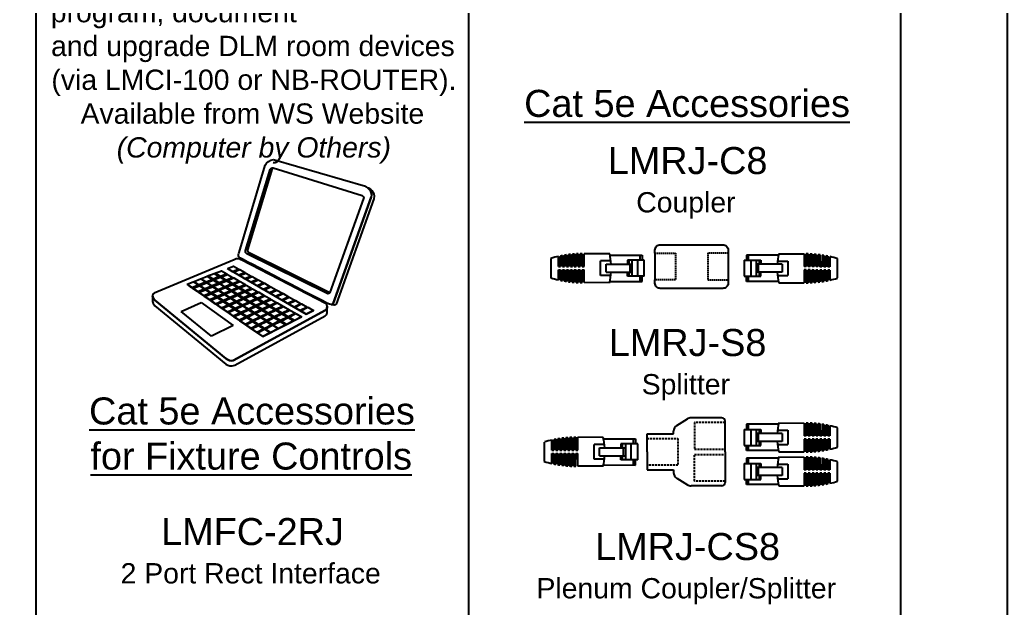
# Model space of a CAD drawing. Header units: inches. Extents: x 59 to 3361, y -1026 to 1732.
# Drawn here: x 2339.4 to 2585.5, y 184.8 to 331.7 of the extents above; entities that cross this region are included whole.
import ezdxf

# ---------------------------------------------------------------- set-up
doc = ezdxf.new("R2010")
doc.units = ezdxf.units.IN
doc.header["$MEASUREMENT"] = 0
doc.linetypes.add('HIDDEN', pattern=[0.375, 0.25, -0.125])
doc.styles.add('ARIAL', font='arial.ttf')

# ---------------------------------------------------------------- blocks, each defined once
blk = doc.blocks.new('Laptop_TW')
for p, q in [((-6.57, 7.1), (13.1, -4.27)), ((-16.63, 3.18), (2.25, -9.87)), ((-12.27, 0.15), (-3.67, -5.8)), ((-1.92, -4.98), (-10.62, 0.85)), ((-18.06, -3.57), (-13.11, -1.34)), ((-18.06, -3.57), (-13.11, -1.34)), ((-13.11, -1.34), (-5.14, -7.07)), ((-13.11, -1.34), (-5.14, -7.07)), ((-10.49, -9.76), (-18.06, -3.57)), ((13.1, -4.27), (14.86, -3.37)), ((-5.14, -7.07), (-10.49, -9.76)), ((-3.67, -5.8), (-1.92, -4.98)), ((2.25, -9.87), (11.92, -4.94))]:
    blk.add_line(p, q)
for points in [[(-6.57, 7.1), (-5.02, 7.71), (-3.71, 6.97), (-5.28, 6.33)], [(-13.15, 4.57), (-11.6, 5.18), (-10.3, 4.39), (-11.87, 3.75)], [(-11.45, 5.27), (-9.9, 5.88), (-8.58, 5.11), (-10.15, 4.48)], [(-7.03, 4.19), (-8.62, 3.54), (-9.93, 4.34), (-8.37, 4.97)], [(-9.61, 5.93), (-8.06, 6.54), (-6.74, 5.79), (-8.32, 5.15)], [(-5.19, 4.9), (-6.78, 4.24), (-8.08, 5.01), (-6.51, 5.65)], [(-2.16, 6.11), (-3.75, 5.45), (-5.05, 6.22), (-3.48, 6.86)], [(-0.61, 5.24), (-2.22, 4.56), (-3.52, 5.34), (-1.94, 6)], [(0.94, 4.38), (-0.69, 3.68), (-2, 4.46), (-0.4, 5.15)], [(-16.63, 3.18), (-15.08, 3.79), (-13.84, 2.96), (-15.41, 2.33)], [(-12.35, 1.97), (-13.94, 1.31), (-15.17, 2.17), (-13.6, 2.81)], [(-14.86, 3.9), (-13.31, 4.51), (-11.99, 3.7), (-13.57, 3.07)], [(-10.49, 2.73), (-12.08, 2.08), (-13.38, 2.91), (-11.81, 3.55)], [(-8.99, 1.77), (-10.6, 1.09), (-11.9, 1.93), (-10.32, 2.59)], [(-8.77, 3.45), (-10.36, 2.79), (-11.65, 3.61), (-10.09, 4.25)], [(-7.25, 2.5), (-8.86, 1.82), (-10.16, 2.65), (-8.57, 3.31)], [(-5.49, 3.27), (-7.1, 2.59), (-8.41, 3.4), (-6.83, 4.06)], [(-3.95, 2.36), (-5.57, 1.65), (-6.89, 2.46), (-5.29, 3.14)], [(-3.63, 4), (-5.24, 3.32), (-6.55, 4.1), (-4.96, 4.76)], [(-2.08, 3.11), (-3.7, 2.4), (-5.02, 3.19), (-3.42, 3.87)], [(-0.52, 2.21), (-2.16, 1.49), (-3.49, 2.27), (-1.87, 2.98)], [(2.48, 3.52), (0.85, 2.8), (-0.48, 3.58), (1.14, 4.29)], [(4.03, 2.66), (2.38, 1.91), (1.04, 2.7), (2.68, 3.43)], [(5.58, 1.8), (3.91, 1.03), (2.57, 1.82), (4.22, 2.58)], [(-10.87, 0.98), (-12.47, 0.3), (-13.7, 1.16), (-12.12, 1.82)], [(-9.38, -0.02), (-11, -0.72), (-12.24, 0.15), (-10.64, 0.83)], [(-7.49, 0.8), (-9.12, 0.1), (-10.42, 0.94), (-8.82, 1.62)], [(-5.99, -0.17), (-7.63, -0.89), (-8.94, -0.05), (-7.33, 0.66)], [(-5.73, 1.56), (-7.35, 0.86), (-8.66, 1.69), (-7.06, 2.37)], [(-4.21, 0.62), (-5.84, -0.11), (-7.16, 0.72), (-5.55, 1.43)], [(-2.68, -0.32), (-4.34, -1.07), (-5.67, -0.24), (-4.04, 0.5)], [(-2.41, 1.44), (-4.04, 0.71), (-5.37, 1.52), (-3.75, 2.23)], [(-0.87, 0.52), (-2.52, -0.23), (-3.85, 0.58), (-2.21, 1.32)], [(0.68, -0.4), (-0.99, -1.17), (-2.33, -0.36), (-0.68, 0.4)], [(1.03, 1.32), (-0.62, 0.57), (-1.96, 1.36), (-0.32, 2.09)], [(2.59, 0.42), (0.92, -0.35), (-0.42, 0.45), (1.23, 1.21)], [(4.14, -0.47), (2.46, -1.26), (1.11, -0.47), (2.77, 0.32)], [(7.13, 0.94), (5.44, 0.15), (4.09, 0.94), (5.76, 1.72)], [(8.67, 0.08), (6.97, -0.74), (5.61, 0.06), (7.3, 0.87)], [(10.22, -0.78), (8.5, -1.62), (7.14, -0.82), (8.84, 0.01)], [(-7.89, -1.01), (-9.53, -1.74), (-10.78, -0.86), (-9.16, -0.15)], [(-6.4, -2.01), (-8.05, -2.75), (-9.32, -1.87), (-7.69, -1.14)], [(-4.91, -3), (-6.58, -3.77), (-7.86, -2.88), (-6.21, -2.12)], [(-4.49, -1.14), (-6.15, -1.89), (-7.46, -1.03), (-5.83, -0.3)], [(-2.99, -2.11), (-4.66, -2.88), (-5.98, -2.02), (-4.34, -1.26)], [(-1.49, -3.07), (-3.18, -3.87), (-4.51, -3), (-2.84, -2.22)], [(-1.16, -1.26), (-2.83, -2.03), (-4.17, -1.2), (-2.52, -0.44)], [(0.36, -2.21), (-1.32, -3), (-2.68, -2.16), (-1.01, -1.38)], [(1.88, -3.15), (0.18, -3.96), (-1.18, -3.12), (0.5, -2.32)], [(2.22, -1.32), (0.53, -2.11), (-0.8, -1.29), (0.86, -0.51)], [(3.76, -2.24), (2.06, -3.06), (0.72, -2.23), (2.4, -1.43)], [(5.3, -3.16), (3.59, -4), (2.24, -3.17), (3.94, -2.34)], [(5.7, -1.37), (4, -2.18), (2.64, -1.38), (4.32, -0.57)], [(7.26, -2.26), (5.54, -3.1), (4.17, -2.29), (5.87, -1.46)], [(8.81, -3.15), (7.08, -4.02), (5.7, -3.2), (7.42, -2.35)], [(11.77, -1.65), (10.04, -2.51), (8.66, -1.7), (10.38, -0.84)], [(13.32, -2.51), (11.57, -3.39), (10.18, -2.58), (11.92, -1.7)], [(-3.43, -3.99), (-5.11, -4.79), (-6.39, -3.89), (-4.73, -3.11)], [(-1.94, -4.99), (-3.64, -5.8), (-4.93, -4.91), (-3.25, -4.1)], [(0.01, -4.04), (-1.69, -4.86), (-3.03, -3.99), (-1.34, -3.18)], [(1.51, -5.01), (-0.21, -5.85), (-1.55, -4.98), (0.15, -4.14)], [(3.41, -4.09), (1.69, -4.93), (0.32, -4.09), (2.02, -3.25)], [(4.93, -5.03), (3.2, -5.89), (1.81, -5.05), (3.53, -4.19)], [(6.85, -4.08), (5.11, -4.94), (3.76, -4.11), (5.47, -3.25)], [(8.39, -5), (6.64, -5.88), (5.28, -5.05), (7.01, -4.17)], [(10.37, -4.05), (8.62, -4.93), (7.23, -4.12), (8.96, -3.24)], [(10.51, -4.13), (11.92, -4.94), (10.16, -5.85), (8.76, -5.03)], [(13.46, -2.56), (14.86, -3.37), (13.1, -4.27), (11.71, -3.46)], [(-0.45, -5.98), (-2.17, -6.82), (-3.47, -5.92), (-1.77, -5.08)], [(1.04, -6.97), (-0.7, -7.84), (-2.01, -6.93), (-0.29, -6.07)], [(2.52, -7.97), (0.78, -8.85), (-0.55, -7.94), (1.19, -7.06)], [(3.01, -5.98), (1.27, -6.84), (-0.07, -5.96), (1.65, -5.11)], [(4.51, -6.95), (2.76, -7.83), (1.41, -6.95), (3.14, -6.07)], [(4.64, -7.03), (6.01, -7.91), (4.24, -8.82), (2.89, -7.93)], [(6.45, -5.97), (4.7, -6.86), (3.31, -6.01), (5.04, -5.13)], [(6.55, -6.07), (7.97, -6.92), (6.21, -7.82), (4.81, -6.97)], [(8.55, -5.08), (9.93, -5.92), (8.17, -6.82), (6.8, -5.99)], [(2.66, -8.04), (4.01, -8.96), (2.25, -9.87), (0.92, -8.95)]]:
    blk.add_lwpolyline(points, close=True)
for points in [[(-3.65, 11.12), (-3.65, 11.12), (2.86, 32.95), (2.86, 32.95)], [(-1.49, 11.8), (-1.49, 11.8), (4.67, 32.06), (4.67, 32.06)], [(2.86, 32.95), (3.23, 33.59), (4.06, 34.3), (4.89, 34.3)], [(4.12, 31.85), (4.22, 32.15), (4.54, 32.32), (4.84, 32.23)], [(4.84, 32.23), (4.84, 32.23), (27.03, 25.31), (27.03, 25.31)], [(4.89, 34.3), (4.89, 34.3), (27.82, 27.65), (27.82, 27.65)], [(-2.04, 11.58), (-2.04, 11.58), (4.12, 31.85), (4.12, 31.85)], [(27.82, 27.65), (27.82, 27.65), (29.73, 26.7), (29.25, 24.91)], [(29.25, 24.91), (29.25, 24.91), (19.79, -1.62), (19.79, -1.62)], [(27.03, 25.31), (27.33, 25.22), (27.49, 24.91), (27.38, 24.61)], [(27.38, 24.61), (27.38, 24.61), (18.97, 1.18), (18.97, 1.18)], [(-3.53, 9.8), (-4.12, 10.16), (-3.65, 11.12), (-3.65, 11.12)], [(-1.7, 10.78), (-1.99, 10.92), (-2.14, 11.28), (-2.04, 11.58)], [(18.27, 0.9), (18.27, 0.9), (-1.7, 10.78), (-1.7, 10.78)], [(-1.15, 11), (-1.43, 11.14), (-1.58, 11.5), (-1.49, 11.8)], [(18.82, 1.11), (18.82, 1.11), (-1.15, 11), (-1.15, 11)], [(-4.84, 9.33), (-4.84, 9.33), (-24.86, 1.01), (-24.86, 1.01)], [(-3.17, 9.33), (-3.67, 9.63), (-4.12, 9.68), (-4.84, 9.33)], [(18.02, -1.68), (18.02, -1.68), (-3.17, 9.33), (-3.17, 9.33)], [(-24.86, 1.01), (-25.46, 0.65), (-25.34, 0.05), (-24.62, -0.78)], [(-24.62, -0.78), (-24.98, -0.37), (-25.19, -0.01), (-25.23, 0.29)], [(-25.23, 0.29), (-25.23, 0.29), (-25.23, -1.14), (-25.23, -1.14)], [(18.97, 1.18), (18.87, 0.89), (18.55, 0.76), (18.27, 0.9)], [(-25.23, -1.14), (-25.19, -1.44), (-24.98, -1.8), (-24.62, -2.22)], [(-6.95, -15.35), (-6.95, -15.35), (-24.62, -0.78), (-24.62, -0.78)], [(-24.62, -0.78), (-24.62, -0.78), (-6.95, -15.35), (-6.95, -15.35)], [(-24.62, -2.22), (-24.62, -2.22), (-6.95, -16.78), (-6.95, -16.78)], [(17.88, -3.29), (18.49, -2.54), (18.35, -2.01), (18.02, -1.68)], [(18.29, -2.28), (18.35, -2.52), (18.35, -2.88), (17.88, -3.29)], [(18.3, -3.79), (18.3, -3.79), (18.29, -2.28), (18.29, -2.28)], [(17.88, -3.29), (17.88, -3.29), (-5.16, -15.83), (-5.16, -15.83)], [(-5.16, -15.83), (-5.16, -15.83), (17.88, -3.29), (17.88, -3.29)], [(-4.7, -17.03), (-4.7, -17.03), (17.79, -4.72), (17.79, -4.72)], [(17.79, -4.72), (18.26, -4.31), (18.36, -4.03), (18.3, -3.79)], [(-5.16, -15.83), (-5.76, -16.07), (-6.35, -15.71), (-6.95, -15.35)], [(-6.95, -15.35), (-6.35, -15.71), (-5.76, -16.07), (-5.16, -15.83)], [(-6.95, -16.78), (-6.35, -17.14), (-5.59, -17.39), (-4.7, -17.03)]]:
    blk.add_open_spline(points, degree=3)
for points, knots in [([(28.53, 27.3), (28.53, 27.3), (30.44, 26.34), (29.97, 24.55), (29.97, 24.55), (20.57, -1.74), (20.57, -1.74), (20.45, -1.92), (20.3, -2.01), (20.06, -1.99), (20.06, -1.99), (19.29, -1.87), (19.29, -1.87), (19.52, -1.89), (19.67, -1.8), (19.79, -1.62), (19.79, -1.62), (29.25, 24.91), (29.25, 24.91)], [0, 0, 0, 0, 1, 1, 1, 2, 2, 2, 3, 3, 3, 4, 4, 4, 5, 5, 5, 6, 6, 6, 6]), ([(19.79, -1.62), (19.55, -1.98), (19.2, -1.98), (18.24, -1.5), (17.29, -1.02), (-3.53, 9.8), (-3.53, 9.8)], [5, 5, 5, 5, 6, 6, 6, 7, 7, 7, 7])]:
    blk.add_open_spline(points, degree=3, knots=knots)
blk = doc.blocks.new('*U112')
for p, q in [((-1.64, 7.37), (-1.63, 11.37)), ((-1.63, 11.37), (-0.99, 11.37)), ((-1.63, 11.09), (-0.99, 11.09)), ((1, 11.65), (-0.99, 11.65)), ((-0.99, 11.65), (-0.99, 9.56)), ((1, 11.65), (1, 9.56)), ((1.65, 11.37), (1, 11.37)), ((1, 11.09), (1.65, 11.09)), ((1.64, 7.37), (1.65, 11.37)), ((-0.99, 10.79), (1, 10.79)), ((-0.99, 10.12), (1, 10.12)), ((-0.5, 6.9), (-0.49, 10.12)), ((0.51, 9.89), (-0.49, 9.89)), ((0.5, 6.89), (0.51, 10.12)), ((-0.5, 9.76), (-0.99, 9.76)), ((-0.99, 9.56), (-0.5, 9.56)), ((1, 9.56), (0.5, 9.56)), ((1, 9.76), (0.51, 9.76)), ((-0.9, 7.49), (-0.9, 6.2)), ((0.9, 7.49), (0.9, 6.2)), ((-1.8, 7.34), (-1.81, 4.17)), ((0.9, 6.2), (-0.9, 6.2)), ((0.5, 6.89), (-0.5, 6.9)), ((1.81, 7.33), (1.8, 4.16)), ((-0.21, 4.16), (-1.81, 4.17)), ((-0.21, 3.92), (-1.81, 3.92)), ((-0.81, 4.16), (-0.81, 3.92)), ((-0.21, 3.92), (-0.21, 4.16)), ((0.21, 3.92), (0.21, 4.16)), ((1.8, 4.16), (0.21, 4.16)), ((1.8, 3.91), (0.21, 3.92)), ((0.81, 4.16), (0.81, 3.92)), ((-0.21, 3.67), (-1.8, 3.67)), ((-0.21, 3.42), (-1.79, 3.43)), ((-0.21, 3.18), (-1.78, 3.18)), ((-0.22, 2.93), (-1.76, 2.93)), ((-0.22, 2.69), (-1.74, 2.69)), ((-0.81, 3.67), (-0.82, 3.43)), ((-0.82, 3.18), (-0.82, 2.93)), ((-0.82, 2.69), (-0.82, 2.44)), ((-0.22, 2.93), (-0.21, 3.18)), ((-0.22, 2.44), (-0.22, 2.69)), ((-0.21, 3.42), (-0.21, 3.67)), ((0.21, 3.42), (0.21, 3.67)), ((1.79, 3.67), (0.21, 3.67)), ((1.78, 3.42), (0.21, 3.42)), ((0.21, 2.93), (0.21, 3.18)), ((1.77, 3.18), (0.21, 3.18)), ((1.75, 2.93), (0.21, 2.93)), ((0.21, 2.44), (0.21, 2.68)), ((1.73, 2.68), (0.21, 2.68)), ((0.81, 3.67), (0.81, 3.42)), ((0.81, 3.18), (0.81, 2.93)), ((0.81, 2.68), (0.81, 2.44)), ((-0.22, 2.44), (-1.71, 2.44)), ((-0.22, 2.19), (-1.68, 2.19)), ((-0.22, 1.95), (-1.65, 1.95)), ((-0.22, 1.7), (-1.61, 1.7)), ((-0.22, 1.45), (-1.57, 1.45)), ((-0.82, 2.19), (-0.82, 1.95)), ((-0.82, 1.7), (-0.82, 1.45)), ((-0.22, 1.95), (-0.22, 2.19)), ((-0.22, 1.45), (-0.22, 1.7)), ((0.2, 1.95), (0.2, 2.19)), ((1.67, 2.19), (0.2, 2.19)), ((1.64, 1.94), (0.2, 1.95)), ((0.2, 1.45), (0.2, 1.7)), ((1.6, 1.7), (0.2, 1.7)), ((1.55, 1.45), (0.2, 1.45)), ((1.7, 2.44), (0.21, 2.44)), ((0.8, 1.7), (0.8, 1.45)), ((0.81, 2.19), (0.81, 1.94)), ((-0.22, 1.21), (-1.52, 1.21)), ((-0.22, 0.96), (-1.47, 0.96)), ((-1.21, 0), (1.21, 0)), ((-0.82, 1.21), (-0.82, 0.96)), ((-0.22, 0.96), (-0.22, 1.21)), ((0.2, 0.96), (0.2, 1.21)), ((1.51, 1.2), (0.2, 1.21)), ((1.45, 0.96), (0.2, 0.96)), ((0.8, 1.21), (0.8, 0.96))]:
    blk.add_line(p, q)
for centre, radius, start, end in [((-0.01, -0.65), 8.19, 93.4212, 102.6603), ((-0.01, -0.65), 8.19, 77.1781, 86.4172), ((13.26, 4.15), 15.07, 180.8562, 181.7934), ((-13.27, 4.18), 15.07, 358.045, 358.9822), ((13.26, 4.15), 15.07, 182.7312, 183.6696), ((13.26, 4.15), 15.07, 184.6091, 185.5499), ((-13.27, 4.18), 15.07, 354.2885, 355.2293), ((-13.27, 4.18), 15.07, 356.1688, 357.1073), ((13.26, 4.15), 15.07, 186.4922, 187.4363), ((13.26, 4.15), 15.07, 188.3824, 189.3309), ((13.26, 4.15), 15.07, 190.282, 191.2359), ((-13.27, 4.18), 15.07, 348.6025, 349.5565), ((-13.27, 4.18), 15.07, 350.5075, 351.456), ((-13.27, 4.18), 15.07, 352.4021, 353.3462), ((13.26, 4.15), 15.07, 192.1931, 195.9571), ((-13.27, 4.18), 15.07, 343.8813, 347.6453)]:
    blk.add_arc(centre, radius, start, end)
blk = doc.blocks.new('*U115')
for p, q in [((1.21, 0), (-1.21, 0)), ((-1.51, -1.2), (-0.2, -1.21)), ((-1.45, -0.96), (-0.2, -0.96)), ((-0.8, -1.21), (-0.8, -0.96)), ((-0.2, -0.96), (-0.2, -1.21)), ((0.22, -0.96), (1.47, -0.96)), ((0.22, -0.96), (0.22, -1.21)), ((0.22, -1.21), (1.52, -1.21)), ((0.82, -1.21), (0.82, -0.96)), ((-1.7, -2.44), (-0.21, -2.44)), ((-1.67, -2.19), (-0.2, -2.19)), ((-1.64, -1.94), (-0.2, -1.95)), ((-1.6, -1.7), (-0.2, -1.7)), ((-1.55, -1.45), (-0.2, -1.45)), ((-0.81, -2.19), (-0.81, -1.94)), ((-0.81, -2.68), (-0.81, -2.44)), ((-0.8, -1.7), (-0.8, -1.45)), ((-0.21, -2.44), (-0.21, -2.68)), ((-0.2, -1.45), (-0.2, -1.7)), ((-0.2, -1.95), (-0.2, -2.19)), ((0.22, -1.45), (1.57, -1.45)), ((0.22, -1.45), (0.22, -1.7)), ((0.22, -1.7), (1.61, -1.7)), ((0.22, -1.95), (1.65, -1.95)), ((0.22, -1.95), (0.22, -2.19)), ((0.22, -2.19), (1.68, -2.19)), ((0.22, -2.44), (1.71, -2.44)), ((0.22, -2.44), (0.22, -2.69)), ((0.82, -1.7), (0.82, -1.45)), ((0.82, -2.19), (0.82, -1.95)), ((0.82, -2.69), (0.82, -2.44)), ((-1.79, -3.67), (-0.21, -3.67)), ((-1.78, -3.42), (-0.21, -3.42)), ((-1.77, -3.18), (-0.21, -3.18)), ((-1.75, -2.93), (-0.21, -2.93)), ((-1.73, -2.68), (-0.21, -2.68)), ((-0.81, -3.18), (-0.81, -2.93)), ((-0.81, -3.67), (-0.81, -3.42)), ((-0.21, -2.93), (-0.21, -3.18)), ((-0.21, -3.42), (-0.21, -3.67)), ((0.22, -2.93), (0.21, -3.18)), ((0.21, -3.18), (1.78, -3.18)), ((0.21, -3.42), (1.79, -3.43)), ((0.21, -3.42), (0.21, -3.67)), ((0.21, -3.67), (1.8, -3.67)), ((0.22, -2.69), (1.74, -2.69)), ((0.22, -2.93), (1.76, -2.93)), ((0.81, -3.67), (0.82, -3.43)), ((0.82, -3.18), (0.82, -2.93)), ((-1.81, -7.33), (-1.8, -4.16)), ((-1.8, -3.91), (-0.21, -3.92)), ((-1.8, -4.16), (-0.21, -4.16)), ((-0.81, -4.16), (-0.81, -3.92)), ((-0.21, -3.92), (-0.21, -4.16)), ((0.21, -3.92), (1.81, -3.92)), ((0.21, -3.92), (0.21, -4.16)), ((0.21, -4.16), (1.81, -4.17)), ((0.81, -4.16), (0.81, -3.92)), ((1.8, -7.34), (1.81, -4.17)), ((-1.64, -7.37), (-1.65, -11.37)), ((-0.9, -7.49), (-0.9, -6.2)), ((-0.9, -6.2), (0.9, -6.2)), ((-0.5, -6.89), (-0.51, -10.12)), ((-0.5, -6.89), (0.5, -6.9)), ((0.5, -6.9), (0.49, -10.12)), ((0.9, -7.49), (0.9, -6.2)), ((1.64, -7.37), (1.63, -11.37)), ((-1, -11.65), (-1, -9.56)), ((-1, -9.56), (-0.5, -9.56)), ((-1, -9.76), (-0.51, -9.76)), ((0.99, -9.56), (0.5, -9.56)), ((0.5, -9.76), (0.99, -9.76)), ((0.99, -11.65), (0.99, -9.56)), ((0.99, -10.12), (-1, -10.12)), ((0.99, -10.79), (-1, -10.79)), ((-0.51, -9.89), (0.49, -9.89)), ((-1, -11.09), (-1.65, -11.09)), ((-1.65, -11.37), (-1, -11.37)), ((-1, -11.65), (0.99, -11.65)), ((1.63, -11.09), (0.99, -11.09)), ((1.63, -11.37), (0.99, -11.37))]:
    blk.add_line(p, q)
for centre, radius, start, end in [((13.27, -4.18), 15.07, 163.8813, 167.6453), ((13.27, -4.18), 15.07, 168.6025, 169.5565), ((-13.26, -4.15), 15.07, 12.1931, 15.9571), ((-13.26, -4.15), 15.07, 10.282, 11.2359), ((13.27, -4.18), 15.07, 172.4021, 173.3462), ((13.27, -4.18), 15.07, 170.5075, 171.456), ((-13.26, -4.15), 15.07, 8.3824, 9.3309), ((-13.26, -4.15), 15.07, 6.4922, 7.4363), ((13.27, -4.18), 15.07, 178.045, 178.9822), ((13.27, -4.18), 15.07, 176.1688, 177.1073), ((13.27, -4.18), 15.07, 174.2885, 175.2293), ((-13.26, -4.15), 15.07, 4.6091, 5.5499), ((-13.26, -4.15), 15.07, 2.7312, 3.6696), ((-13.26, -4.15), 15.07, 0.8562, 1.7934), ((0.01, 0.65), 8.19, 257.1781, 266.4172), ((0.01, 0.65), 8.19, 273.4212, 282.6603)]:
    blk.add_arc(centre, radius, start, end)
blk = doc.blocks.new('*U278')
for p, q in [((-7.37, 1.64), (-11.37, 1.65)), ((-11.37, 1.65), (-11.37, 1)), ((-11.09, 1), (-11.09, 1.65)), ((-7.33, 1.81), (-4.16, 1.8)), ((-4.16, 1.8), (-4.16, 0.21)), ((-3.91, 1.8), (-3.92, 0.21)), ((-3.67, 1.79), (-3.67, 0.21)), ((-3.42, 1.78), (-3.42, 0.21)), ((-3.18, 1.77), (-3.18, 0.21)), ((-2.93, 1.75), (-2.93, 0.21)), ((-2.68, 1.73), (-2.68, 0.21)), ((-2.44, 1.7), (-2.44, 0.21)), ((-2.19, 1.67), (-2.19, 0.2)), ((-1.94, 1.64), (-1.95, 0.2)), ((-1.7, 1.6), (-1.7, 0.2)), ((-1.45, 1.55), (-1.45, 0.2)), ((-1.2, 1.51), (-1.21, 0.2)), ((-0.96, 1.45), (-0.96, 0.2)), ((-11.65, 1), (-9.56, 1)), ((-11.65, 1), (-11.65, -0.99)), ((-10.79, -0.99), (-10.79, 1)), ((-10.12, -0.99), (-10.12, 1)), ((-6.89, 0.5), (-10.12, 0.51)), ((-9.89, 0.51), (-9.89, -0.49)), ((-9.76, 1), (-9.76, 0.51)), ((-9.56, 1), (-9.56, 0.5)), ((-7.49, 0.9), (-6.2, 0.9)), ((-6.89, 0.5), (-6.9, -0.5)), ((-6.2, 0.9), (-6.2, -0.9)), ((-4.16, 0.81), (-3.92, 0.81)), ((-3.92, 0.21), (-4.16, 0.21)), ((-3.67, 0.81), (-3.42, 0.81)), ((-3.42, 0.21), (-3.67, 0.21)), ((-3.18, 0.81), (-2.93, 0.81)), ((-2.93, 0.21), (-3.18, 0.21)), ((-2.68, 0.81), (-2.44, 0.81)), ((-2.44, 0.21), (-2.68, 0.21)), ((-2.19, 0.81), (-1.94, 0.81)), ((-1.95, 0.2), (-2.19, 0.2)), ((-1.7, 0.8), (-1.45, 0.8)), ((-1.45, 0.2), (-1.7, 0.2)), ((-1.21, 0.8), (-0.96, 0.8)), ((-0.96, 0.2), (-1.21, 0.2)), ((0, -1.21), (0, 1.21)), ((-11.65, -0.99), (-9.56, -0.99)), ((-11.37, -1.63), (-11.37, -0.99)), ((-11.09, -1.63), (-11.09, -0.99)), ((-6.9, -0.5), (-10.12, -0.49)), ((-9.76, -0.5), (-9.76, -0.99)), ((-9.56, -0.99), (-9.56, -0.5)), ((-7.49, -0.9), (-6.2, -0.9)), ((-4.16, -0.21), (-4.17, -1.81)), ((-3.92, -0.21), (-4.16, -0.21)), ((-4.16, -0.81), (-3.92, -0.81)), ((-3.92, -0.21), (-3.92, -1.81)), ((-3.67, -0.21), (-3.67, -1.8)), ((-3.42, -0.21), (-3.67, -0.21)), ((-3.67, -0.81), (-3.43, -0.82)), ((-3.42, -0.21), (-3.43, -1.79)), ((-3.18, -0.21), (-3.18, -1.78)), ((-2.93, -0.22), (-3.18, -0.21)), ((-3.18, -0.82), (-2.93, -0.82)), ((-2.93, -0.22), (-2.93, -1.76)), ((-2.69, -0.22), (-2.69, -1.74)), ((-2.44, -0.22), (-2.69, -0.22)), ((-2.69, -0.82), (-2.44, -0.82)), ((-2.44, -0.22), (-2.44, -1.71)), ((-2.19, -0.22), (-2.19, -1.68)), ((-1.95, -0.22), (-2.19, -0.22)), ((-2.19, -0.82), (-1.95, -0.82)), ((-1.95, -0.22), (-1.95, -1.65)), ((-1.7, -0.22), (-1.7, -1.61)), ((-1.45, -0.22), (-1.7, -0.22)), ((-1.7, -0.82), (-1.45, -0.82)), ((-1.45, -0.22), (-1.45, -1.57)), ((-1.21, -0.22), (-1.21, -1.52)), ((-0.96, -0.22), (-1.21, -0.22)), ((-1.21, -0.82), (-0.96, -0.82)), ((-0.96, -0.22), (-0.96, -1.47)), ((-7.37, -1.64), (-11.37, -1.63)), ((-7.34, -1.8), (-4.17, -1.81))]:
    blk.add_line(p, q)
for centre, radius, start, end in [((0.65, -0.01), 8.19, 167.1781, 176.4172), ((-4.18, -13.27), 15.07, 88.045, 88.9822), ((-4.18, -13.27), 15.07, 86.1688, 87.1073), ((-4.18, -13.27), 15.07, 84.2885, 85.2293), ((-4.18, -13.27), 15.07, 82.4021, 83.3462), ((-4.18, -13.27), 15.07, 80.5075, 81.456), ((-4.18, -13.27), 15.07, 78.6025, 79.5565), ((-4.18, -13.27), 15.07, 73.8813, 77.6453), ((0.65, -0.01), 8.19, 183.4212, 192.6603), ((-4.15, 13.26), 15.07, 282.1931, 285.9571), ((-4.15, 13.26), 15.07, 270.8562, 271.7934), ((-4.15, 13.26), 15.07, 272.7312, 273.6696), ((-4.15, 13.26), 15.07, 274.6091, 275.5499), ((-4.15, 13.26), 15.07, 276.4922, 277.4363), ((-4.15, 13.26), 15.07, 278.3824, 279.3309), ((-4.15, 13.26), 15.07, 280.282, 281.2359)]:
    blk.add_arc(centre, radius, start, end)
blk = doc.blocks.new('*U116')
for p, q in [((0.96, 0.22), (0.96, 1.47)), ((1.21, 0.22), (1.21, 1.52)), ((1.45, 0.22), (1.45, 1.57)), ((1.7, 0.22), (1.7, 1.61)), ((1.95, 0.22), (1.95, 1.65)), ((2.19, 0.22), (2.19, 1.68)), ((2.44, 0.22), (2.44, 1.71)), ((2.69, 0.22), (2.69, 1.74)), ((2.93, 0.22), (2.93, 1.76)), ((3.18, 0.21), (3.18, 1.78)), ((3.42, 0.21), (3.43, 1.79)), ((3.67, 0.21), (3.67, 1.8)), ((3.92, 0.21), (3.92, 1.81)), ((4.16, 0.21), (4.17, 1.81)), ((7.34, 1.8), (4.17, 1.81)), ((7.37, 1.64), (11.37, 1.63)), ((11.09, 1.63), (11.09, 0.99)), ((11.37, 1.63), (11.37, 0.99)), ((0, 1.21), (0, -1.21)), ((1.21, 0.82), (0.96, 0.82)), ((0.96, 0.22), (1.21, 0.22)), ((1.7, 0.82), (1.45, 0.82)), ((1.45, 0.22), (1.7, 0.22)), ((2.19, 0.82), (1.95, 0.82)), ((1.95, 0.22), (2.19, 0.22)), ((2.69, 0.82), (2.44, 0.82)), ((2.44, 0.22), (2.69, 0.22)), ((3.18, 0.82), (2.93, 0.82)), ((2.93, 0.22), (3.18, 0.21)), ((3.42, 0.21), (3.67, 0.21)), ((3.67, 0.81), (3.43, 0.82)), ((4.16, 0.81), (3.92, 0.81)), ((3.92, 0.21), (4.16, 0.21)), ((6.2, -0.9), (6.2, 0.9)), ((7.49, 0.9), (6.2, 0.9)), ((6.89, -0.5), (6.9, 0.5)), ((6.9, 0.5), (10.12, 0.49)), ((11.65, 0.99), (9.56, 0.99)), ((9.56, 0.99), (9.56, 0.5)), ((9.76, 0.5), (9.76, 0.99)), ((9.89, -0.51), (9.89, 0.49)), ((10.12, 0.99), (10.12, -1)), ((10.79, 0.99), (10.79, -1)), ((11.65, -1), (11.65, 0.99)), ((0.96, -0.2), (1.21, -0.2)), ((0.96, -1.45), (0.96, -0.2)), ((1.21, -0.8), (0.96, -0.8)), ((1.2, -1.51), (1.21, -0.2)), ((1.45, -0.2), (1.7, -0.2)), ((1.45, -1.55), (1.45, -0.2)), ((1.7, -0.8), (1.45, -0.8)), ((1.7, -1.6), (1.7, -0.2)), ((1.94, -1.64), (1.95, -0.2)), ((2.19, -0.81), (1.94, -0.81)), ((1.95, -0.2), (2.19, -0.2)), ((2.19, -1.67), (2.19, -0.2)), ((2.44, -0.21), (2.68, -0.21)), ((2.44, -1.7), (2.44, -0.21)), ((2.68, -0.81), (2.44, -0.81)), ((2.68, -1.73), (2.68, -0.21)), ((2.93, -0.21), (3.18, -0.21)), ((2.93, -1.75), (2.93, -0.21)), ((3.18, -0.81), (2.93, -0.81)), ((3.18, -1.77), (3.18, -0.21)), ((3.42, -0.21), (3.67, -0.21)), ((3.42, -1.78), (3.42, -0.21)), ((3.67, -0.81), (3.42, -0.81)), ((3.67, -1.79), (3.67, -0.21)), ((3.91, -1.8), (3.92, -0.21)), ((3.92, -0.21), (4.16, -0.21)), ((4.16, -0.81), (3.92, -0.81)), ((4.16, -1.8), (4.16, -0.21)), ((7.49, -0.9), (6.2, -0.9)), ((6.89, -0.5), (10.12, -0.51)), ((9.56, -1), (9.56, -0.5)), ((11.65, -1), (9.56, -1)), ((9.76, -1), (9.76, -0.51)), ((11.09, -1), (11.09, -1.65)), ((11.37, -1.65), (11.37, -1)), ((7.33, -1.81), (4.16, -1.8)), ((7.37, -1.64), (11.37, -1.65))]:
    blk.add_line(p, q)
for centre, radius, start, end in [((4.15, -13.26), 15.07, 102.1931, 105.9571), ((4.15, -13.26), 15.07, 100.282, 101.2359), ((4.15, -13.26), 15.07, 98.3824, 99.3309), ((4.15, -13.26), 15.07, 96.4922, 97.4363), ((4.15, -13.26), 15.07, 94.6091, 95.5499), ((4.15, -13.26), 15.07, 92.7312, 93.6696), ((4.15, -13.26), 15.07, 90.8562, 91.7934), ((-0.65, 0.01), 8.19, 3.4212, 12.6603), ((4.18, 13.27), 15.07, 253.8813, 257.6453), ((-0.65, 0.01), 8.19, 347.1781, 356.4172), ((4.18, 13.27), 15.07, 258.6025, 259.5565), ((4.18, 13.27), 15.07, 260.5075, 261.456), ((4.18, 13.27), 15.07, 262.4021, 263.3462), ((4.18, 13.27), 15.07, 264.2885, 265.2293), ((4.18, 13.27), 15.07, 266.1688, 267.1073), ((4.18, 13.27), 15.07, 268.045, 268.9822)]:
    blk.add_arc(centre, radius, start, end)
blk = doc.blocks.new('*U131')
for p, q in [((-0.13, 3.3), (1.2, 4.11)), ((5.48, 4.24), (1.64, 4.24)), ((5.9, 0), (5.9, 3.82)), ((-0.53, 2.23), (-0.53, 2.59)), ((-3.82, 0), (-3.82, 2.23)), ((-3.82, 2.23), (-0.53, 2.23)), ((-3.82, 0), (-3.82, -2.23)), ((5.9, 0), (5.9, -3.82)), ((-3.82, -2.23), (-0.53, -2.23)), ((-0.53, -2.23), (-0.53, -2.59)), ((-0.13, -3.3), (1.2, -4.11)), ((5.48, -4.24), (1.64, -4.24))]:
    blk.add_line(p, q)
at = {"linetype": 'HIDDEN'}
for p, q in [((5.9, 3.66), (2.08, 3.66)), ((2.08, 3.66), (2.08, 0.35)), ((-3.82, 1.66), (0, 1.66)), ((0, 1.66), (0, -1.66)), ((2.08, 0.35), (5.9, 0.35)), ((2.08, -3.66), (2.08, -0.35)), ((2.08, -0.35), (5.9, -0.35)), ((0, -1.66), (-3.82, -1.66)), ((5.9, -3.66), (2.08, -3.66))]:
    blk.add_line(p, q, dxfattribs=at)
for centre, radius, start, end in [((1.64, 3.4), 0.84, 90, 121.5133), ((5.48, 3.82), 0.42, 360, 90), ((0.31, 2.59), 0.84, 121.5133, 180), ((0.31, -2.59), 0.84, 180, 238.4867), ((1.64, -3.4), 0.84, 238.4867, 270), ((5.48, -3.82), 0.42, 270, 360)]:
    blk.add_arc(centre, radius, start, end)
blk = doc.blocks.new('*U133')
at = {"linetype": 'HIDDEN'}
for p, q in [((-6.83, 2.48), (-3.03, 2.48)), ((-3.03, 2.48), (-3.03, -2.48)), ((6.83, 2.48), (3.03, 2.48)), ((3.03, 2.48), (3.03, -2.48)), ((-3.03, -2.48), (-6.83, -2.48)), ((3.03, -2.48), (6.83, -2.48))]:
    blk.add_line(p, q, dxfattribs=at)
for p, q in [((-6.83, 2.48), (-6.83, -2.48)), ((6.83, 2.48), (6.83, -2.48))]:
    blk.add_line(p, q)
for points in [[(-6.83, 2.48), (-6.83, 3.08, -0.414214), (-5.83, 4.08), (5.83, 4.08, -0.414214), (6.83, 3.08), (6.83, 2.48)], [(6.83, -2.48), (6.83, -3.08, -0.414214), (5.83, -4.08), (-5.83, -4.08, -0.414214), (-6.83, -3.08), (-6.83, -2.48)]]:
    blk.add_lwpolyline(points, format="xyb")

msp = doc.modelspace()

# ---------------------------------------------------------------- linework, layer by layer
for p, q in [((2343.38, 745.14), (2343.38, 69.52)), ((2451.21, 745.14), (2451.21, 69.52))]:
    msp.add_line(p, q)
for points in [[(1461.06, 765.62), (2585.54, 765.62), (2585.54, 38.02), (1461.06, 38.02)], [(1480.77, 69.52), (2559.03, 69.52), (2559.03, 745.14), (1480.77, 745.14)]]:
    msp.add_lwpolyline(points, close=True)

# ---------------------------------------------------------------- block references
msp.add_blockref('Laptop_TW', (2397.7, 262.47))
at = {"xscale": 2, "yscale": 2, "zscale": 2, "rotation": 270}
for name, p in [('*U112', (2471.75, 269.67)), ('*U115', (2543.24, 269.65))]:
    msp.add_blockref(name, p, dxfattribs=at)
for name, p, xscale, yscale, zscale in [('*U133', (2506.85, 270.08), 1.337414384021303, 1.337414384021303, 1.337414384021303), ('*U131', (2503.43, 223.84), 2, 2, 2), ('*U278', (2543.24, 227.44), 2, 2, 2), ('*U116', (2470.13, 223.85), 2, 2, 2), ('*U278', (2543.24, 218.95), 2, 2, 2)]:
    msp.add_blockref(name, p, dxfattribs=dict(xscale=xscale, yscale=yscale, zscale=zscale))

# ---------------------------------------------------------------- texts
at = {"char_height": 5.0625, "attachment_point": 1, "style": 'ARIAL'}
for s, width, insert in [('\\pi37.618;{\\H1.3333x;LMCS\\P\\pi0.78038;}Software to program, document \\P\\pi0.070731;and upgrade DLM room devices \\P\\pi0.15188;(via LMCI-100 or NB-ROUTER). \\P\\pi7.4331;Available from WS Website{\\H1.3333x; \\P\\pi16.436;\\fArial|b0|i1|c0|p34;\\H0.75002x;(Computer by Others)}', 100.2519, (2347.1, 355.8)), ('\\pi4.7254;{\\H1.3333x;\\LCat 5e Accessories}', 89.8503, (2460.38, 314.18)), ('\\pi25.569;{\\H1.3333x;LMRJ-C8} \\P\\pi32.669;Coupler', 89.8503, (2460.38, 299.91)), ('\\pi25.829;{\\H1.3333x;LMRJ-S8} \\P\\pi34.03;Splitter', 89.8503, (2460.38, 254.5)), ('\\pi4.7254;{\\H1.3333x;\\LCat 5e Accessories \\P\\pi5.0639;for Fixture Controls}', 89.8503, (2351.92, 237.42)), ('\\pi22.848;{\\H1.3333x;LMFC-2RJ} \\P\\pi12.746;2 Port Rect Interface', 89.8503, (2351.76, 207.32)), ('\\pi22.424;{\\H1.3333x;LMRJ-CS8} \\P\\pi7.8059;Plenum Coupler/Splitter', 89.8503, (2460.38, 203.59))]:
    msp.add_mtext_dynamic_manual_height_columns(s, width=width, gutter_width=70, heights=[0], dxfattribs=dict(at, insert=insert))

doc.saveas('drawing.dxf')
